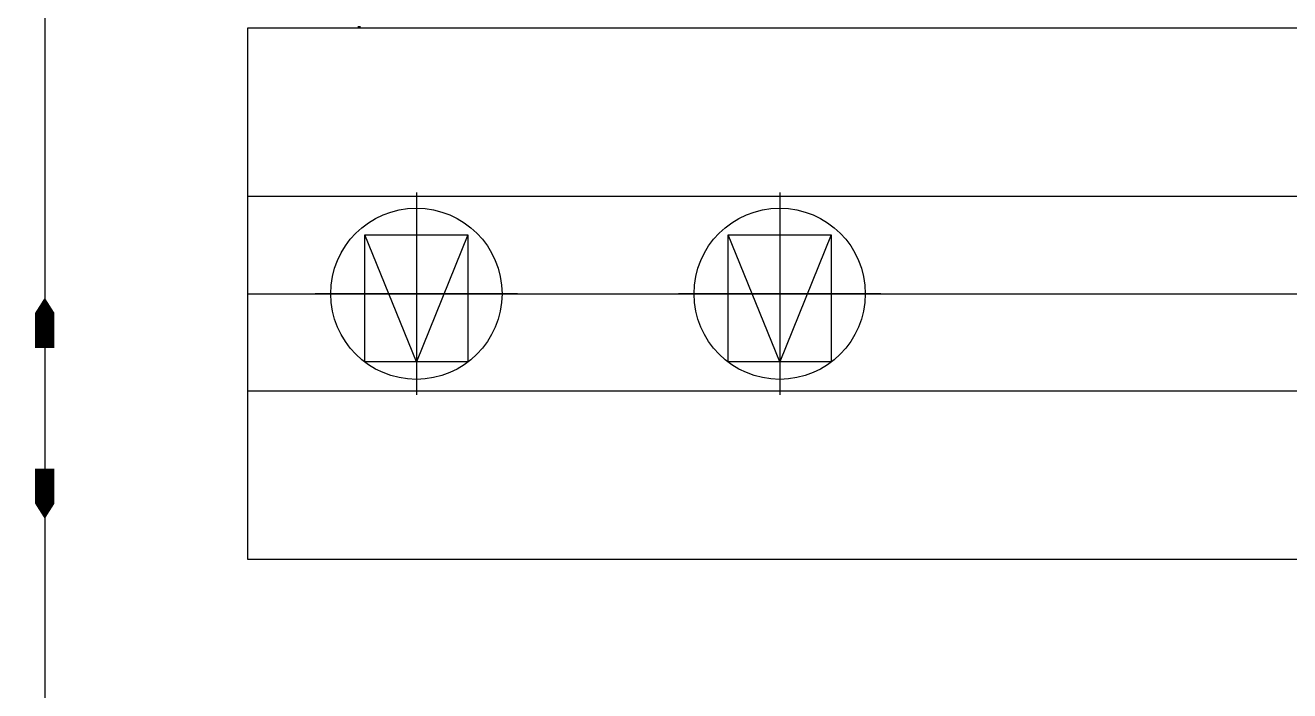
# Model space of a CAD drawing. Header units: millimetres. Extents: x -200 to 131724, y -200 to 65783.
# Drawn here: x 26607 to 46097, y 26568 to 36829 of the extents above; entities that cross this region are included whole.
import ezdxf

# ---------------------------------------------------------------- set-up
doc = ezdxf.new("R2010")
doc.units = ezdxf.units.MM
doc.layers.add('SSFA_STK Shelf Foot', color=7, linetype='Continuous')

msp = doc.modelspace()

# ---------------------------------------------------------------- linework, layer by layer
at = {"color": 252, "true_color": 0x939598}
for p, q in [((26907, 47378, 0), (26907, 21437, 0)), ((31734, 36809, -15), (31774, 36809, -15)), ((116335, 34189, 0), (30035, 34189, 0)), ((32635, 34249, 0), (32635, 31129, 0)), ((38235, 34249, 0), (38235, 31129, 0)), ((30035, 32689, 0), (116335, 32689, 0)), ((34195, 32689, 0), (31075, 32689, 0)), ((39795, 32689, 0), (36675, 32689, 0)), ((116335, 31189, 0), (30035, 31189, 0))]:
    msp.add_line(p, q, dxfattribs=at)
at = {"color": 252, "true_color": 0x939598, "elevation": 0}
msp.add_lwpolyline([(116335, 28589), (30035, 28589), (30035, 36789), (116335, 36789)], close=True, dxfattribs=at)
for points in [[(26907, 31854, 300, 300, 0), (26907, 32156, 600, 0, 0), (26907, 32630, 0, 0, 0)], [(26907, 29993, 300, 300, 0), (26907, 29691, 600, 0, 0), (26907, 29217, 0, 0, 0)]]:
    msp.add_lwpolyline(points, format="xyseb", dxfattribs=at)
at = {"color": 252, "true_color": 0x939598}
for centre in [(32635, 32689, 0), (38235, 32689, 0)]:
    msp.add_circle(centre, 1320, dxfattribs=at)
at = {"layer": 'SSFA_STK Shelf Foot', "color": 252, "true_color": 0x939598, "elevation": 0}
for points in [[(33430, 33597), (33430, 31637), (31840, 31637), (31840, 33597), (33430, 33597), (32635, 31637), (31840, 33597)], [(39030, 33597), (39030, 31637), (37440, 31637), (37440, 33597), (39030, 33597), (38235, 31637), (37440, 33597)]]:
    msp.add_lwpolyline(points, dxfattribs=at)

doc.saveas('drawing.dxf')
